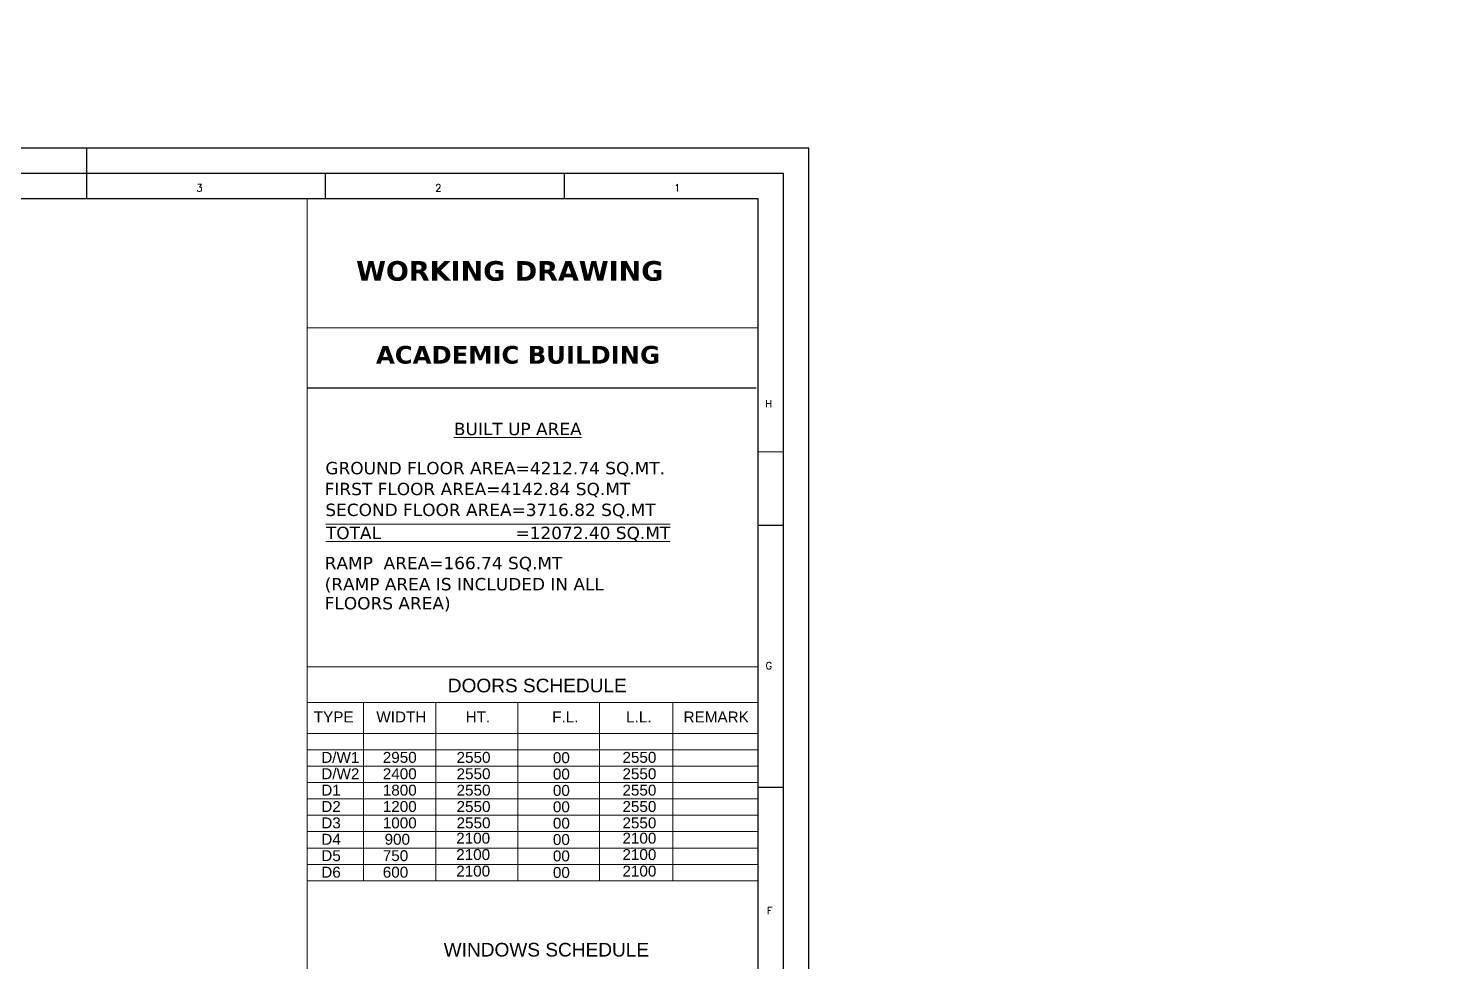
# Model space of a CAD drawing. Header units: millimetres. Extents: x -3092155 to 4513934, y -12317808 to 1850003.
# Drawn here: x -361111 to -281938, y -5689281 to -5637123 of the extents above; entities that cross this region are included whole.
import ezdxf
from ezdxf.enums import TextEntityAlignment as Align

# ---------------------------------------------------------------- set-up
doc = ezdxf.new("R2010")
doc.units = ezdxf.units.MM
doc.header["$LTSCALE"] = 2
doc.header["$MEASUREMENT"] = 0
doc.header["$PDMODE"] = 34
doc.header["$PDSIZE"] = 500
doc.linetypes.add('HIDDEN', pattern=[0.375, 0.25, -0.125])
doc.layers.add('D DIM', color=250, linetype='Continuous', lineweight=9)
doc.layers.add('PROJ', color=251, linetype='HIDDEN', lineweight=5)
doc.layers.add('formate', color=7, linetype='Continuous')
doc.styles.add('5555', font='romans.shx', dxfattribs={"height": 125})
doc.styles.add('INNER DIM', font='ARIALNB.TTF', dxfattribs={"height": 250})
doc.styles.add('SIMPLEX', font='arial.ttf')
doc.styles.add('style2', font='verdana.ttf')
doc.dimstyles.new('INNER DIM', dxfattribs={"dimscale": 0, "dimtxt": 250, "dimasz": 100, "dimexe": 50, "dimexo": 50, "dimgap": 50, "dimtad": 0, "dimdec": 0, "dimzin": 0, "dimdsep": 46, "dimtxsty": 'INNER DIM', "dimblk": 'ARCHTICK', "dimcen": 100, "dimdle": 50, "dimclrd": 256, "dimclre": 256, "dimclrt": 256, "dimadec": 0, "dimazin": 0, "dimtfac": 1, "dimtdec": 0, "dimtix": 1, "dimtmove": 2, "dimatfit": 3, "dimfxl": 50, "dimfxlon": 1, "dimtolj": 1, "dimtzin": 0, "dimlwd": -1, "dimlwe": -1, "dimarcsym": 1})

# ---------------------------------------------------------------- blocks, each defined once
blk = doc.blocks.new('_ArchTick')
at = {"color": 0, "linetype": 'ByBlock', "const_width": 0.15}
blk.add_lwpolyline([(-0.5, -0.5), (0.5, 0.5)], dxfattribs=at)
blk = doc.blocks.new('*D730')
at = {"layer": 'D DIM', "ltscale": 100, "transparency": 16777216}
for p, q in [((1048.764436672907, 410.6453613601623), (-438739.0668657003, 410.6453613601623)), ((-438689.0668657003, 360.6453613601625), (-438689.0668657003, 460.6453613601625)), ((998.7644366729072, 360.6453613601623), (998.7644366729072, 460.6453613601623))]:
    blk.add_line(p, q, dxfattribs=at)
at = {"layer": 'Defpoints', "color": 0, "lineweight": 50, "ltscale": 100, "transparency": 16777216}
for p in [(-438689.0668657003, 410.6453613601623), (998.7644366729072, -0.0061451550573111), (-438689.0668657006, -5723126.232655427)]:
    blk.add_point(p, dxfattribs=at)
at = {"layer": 'D DIM', "ltscale": 100, "transparency": 16777216, "xscale": 100, "yscale": 100, "zscale": 100, "rotation": 180}
blk.add_blockref('_ArchTick', (-438689.0668657003, 410.6453613601623), dxfattribs=at)
at = {"layer": 'D DIM', "ltscale": 100, "transparency": 16777216, "xscale": 100, "yscale": 100, "zscale": 100}
blk.add_blockref('_ArchTick', (998.7644366729072, 410.6453613601623), dxfattribs=at)
at = {"layer": 'D DIM', "ltscale": 100, "transparency": 16777216, "insert": (1326.455259555951, 835.181085795164), "char_height": 250, "attachment_point": 5, "style": 'INNER DIM'}
blk.add_mtext('\\A1;439688', dxfattribs=at)
blk = doc.blocks.new('sdfs')
at = {"layer": 'formate', "color": 0}
for p, q in [((-2732081.933823399, -7666596.277577904), (-2862741.565551846, -7666596.277577904)), ((-2763444.584865906, -7666596.277577904), (-2763444.584865906, -7667694.527792613)), ((-2732081.933823399, -7758880.890261786), (-2732081.933823399, -7666596.277577904)), ((-2733180.184038838, -7667694.527792613), (-2861643.315336407, -7667694.527792613)), ((-2763444.584865906, -7667694.527792613), (-2763444.584865906, -7668792.778007322)), ((-2753074.156307199, -7667694.527792613), (-2753074.156307199, -7668792.778007322)), ((-2742703.72774849, -7667694.527792613), (-2742703.72774849, -7668792.778007322)), ((-2733180.184038838, -7757782.640047077), (-2733180.184038838, -7667694.527792613)), ((-2734278.434254276, -7668792.778007322), (-2856152.064259214, -7668792.778007322)), ((-2734278.434254276, -7756684.389832368), (-2734278.434254276, -7668792.778007322)), ((-2734278.434254276, -7682961.392449544), (-2733180.184038838, -7682961.392449544)), ((-2734278.434254276, -7694340.319198819), (-2733180.184038838, -7694340.319198819))]:
    blk.add_line(p, q, dxfattribs=at)
at = {"layer": 'formate', "color": 0, "lineweight": 18}
blk.add_line((-2753863.747666691, -7668792.77800733), (-2734278.434254277, -7668792.77800733), dxfattribs=at)
at = {"layer": 'formate', "color": 0, "style": '5555'}
for s, height, p in [('3', 310.7244509905577, (-2758537.416506562, -7668475.859760007)), ('2', 310.7244509905577, (-2748166.987947854, -7668475.859760007)), ('1', 310.7244509905577, (-2737796.559389146, -7668475.859760007)), ('H', 310.7244509905577, (-2733818.050501554, -7677844.799825023)), ('G', 310.7244509905577, (-2733810.592210693, -7689218.167184754)), ('F', 310.724450991489, (-2733780.999405817, -7699849.803609791))]:
    blk.add_text(s, height=height, dxfattribs=at).set_placement(p, align=Align.CENTER)
blk = doc.blocks.new('y6hyyh')
at = {"layer": 'formate', "lineweight": 18}
for p, q in [((102540.026730207, -5551985.377408504), (102540.026717541, -5665130.171452999)), ((102540.0267175448, -5559188.343698502), (127752.6289869857, -5559188.343698502))]:
    blk.add_line(p, q, dxfattribs=at)
at = {"layer": 'formate', "lineweight": 25}
blk.add_line((102540.0267175448, -5562554.349887609), (127640.0026534956, -5562554.349887609), dxfattribs=at)
at = {"layer": 'formate', "lineweight": 13}
blk.add_line((127752.6289869819, -5566128.476664066), (129166.4305065211, -5566128.476664066), dxfattribs=at)
at = {"layer": 'PROJ', "ltscale": 100}
blk.add_line((130580.232073487, -5667957.770443916), (130580.232073487, -5549157.770443916), dxfattribs=at)
at = {"layer": 'formate', "xscale": 1.287321868643671, "yscale": 1.287321868131411, "zscale": 1.287321868654578}
blk.add_blockref('sdfs', (3647649.052410639, 4320219.271816969), dxfattribs=at)
at = {"ltscale": 100, "attachment_point": 1, "style": 'SIMPLEX'}
for s, insert, char_height, width in [('{\\fVerdana|b1|i0|c0|p34;WORKING DRAWING}', (105280.2941993673, -5555467.639806986), 1100.07027053705, 17931.29562425279), ('\\pt1.147e+004;{\\fVerdana|b1|i0|c0|p34;ACADEMIC BUILDING\\L }', (106391.92667281, -5560208.629124403), 990.0632434833445, 28865.36440734231)]:
    blk.add_mtext(s, dxfattribs=dict(at, insert=insert, char_height=char_height, width=width))

msp = doc.modelspace()

# ---------------------------------------------------------------- linework, layer by layer
at = {"layer": 'formate', "lineweight": 18}
for p, q in [((-345526.1888819574, -5672813.474054496), (-324476.1623110595, -5672813.474054496)), ((-345526.1888819574, -5672813.474054496), (-320313.586575989, -5672813.474054496)), ((-345526.1888819574, -5674793.327531145), (-320313.5865759889, -5674793.327531145)), ((-342376.0197422322, -5684759.814311857), (-342376.0197422322, -5674793.327531145)), ((-338326.9278247139, -5684759.814311857), (-338326.9278247039, -5674793.327531145)), ((-333750.6847774354, -5684759.814311861), (-333750.6847774354, -5674793.327531145)), ((-329174.4417301653, -5684759.814311861), (-329174.4417301653, -5674793.327531145)), ((-325081.2002836262, -5684759.814311857), (-325081.2002836262, -5674793.327531145)), ((-345526.1888819574, -5676522.576826766), (-320313.5865759889, -5676522.576826765)), ((-345526.1888819574, -5677437.825436222), (-320313.5865759889, -5677437.825436222)), ((-345526.1888819574, -5678353.07404569), (-320313.5865759889, -5678353.07404568)), ((-345526.1888819574, -5679268.322655142), (-320313.5865759889, -5679268.322655142)), ((-345526.1888819574, -5679268.322655133), (-320313.5865759889, -5679268.322655142)), ((-345526.1888819574, -5679268.322655133), (-320313.5865759889, -5679268.322655133)), ((-345526.1888819574, -5680183.571264601), (-320313.5865759889, -5680183.571264601)), ((-345526.1888819574, -5681098.819874058), (-320313.5865759889, -5681098.819874058)), ((-345526.1888819574, -5682014.06848352), (-320313.5865759889, -5682014.06848352)), ((-345526.1888819574, -5682929.317092962), (-320313.5865759889, -5682929.317092962)), ((-345526.1888819574, -5683844.565702416), (-320313.5865759889, -5683844.565702416)), ((-345526.1888819574, -5684759.814311861), (-320313.5865759889, -5684759.814311861))]:
    msp.add_line(p, q, dxfattribs=at)

# ---------------------------------------------------------------- block references
at = {"layer": 'PROJ'}
msp.add_blockref('y6hyyh', (-448066.2156103206, -94662.57624188997), dxfattribs=at)

# ---------------------------------------------------------------- texts
at = {"lineweight": 18}
for s, height, style, p in [('%%UBUILT UP AREA', 689.8884818796842, 'style2', (-337321.6775142217, -5659856.052218824)), ('GROUND FLOOR AREA=4212.74 SQ.MT.', 689.8884818796842, 'style2', (-344504.5795522209, -5662044.860976659)), ('FIRST FLOOR AREA=4142.84 SQ.MT', 689.8884818796842, 'style2', (-344544.8886844735, -5663210.428107338)), ('SECOND FLOOR AREA=3716.82 SQ.MT', 689.8884818796842, 'style2', (-344507.3594923768, -5664375.995238018)), ('%%U%%OTOTAL                         =12072.40 SQ.MT', 689.8884818796842, 'style2', (-344475.8535039492, -5665663.78707086)), ('RAMP  AREA=166.74 SQ.MT', 689.8884818796842, 'style2', (-344544.8886844735, -5667348.160526391)), ('(RAMP AREA IS INCLUDED IN ALL', 689.8884818796842, 'style2', (-344546.2786545511, -5668529.017327923)), ('FLOORS AREA)', 689.8884818796842, 'style2', (-344544.8886844735, -5669594.49068559)), ('DOORS SCHEDULE', 762.7071745450256, 'SIMPLEX', (-337662.7539763392, -5674229.834068708)), ('TYPE', 610.1657396360213, 'SIMPLEX', (-345152.7559523481, -5675910.650206064)), ('WIDTH', 610.1657396360213, 'SIMPLEX', (-341656.6552152114, -5675910.650206064)), ('HT.', 610.1657396360213, 'SIMPLEX', (-336665.6180832912, -5675910.650206064)), ('F.L.', 610.1657396360213, 'SIMPLEX', (-331824.9005447164, -5675910.650206064)), ('L.L.', 610.1657396360213, 'SIMPLEX', (-327694.078487362, -5675910.650206064)), ('REMARK', 610.1657396360213, 'SIMPLEX', (-324482.830922831, -5675910.650206064)), ('D/W1', 610.1657396360213, 'SIMPLEX', (-344734.742442192, -5678169.851534483)), ('2950', 610.1657396360213, 'SIMPLEX', (-341297.5618758613, -5678169.851534487)), ('2550', 610.1657396360213, 'SIMPLEX', (-337171.3266183584, -5678169.851534487)), ('00', 610.1657396360213, 'SIMPLEX', (-331788.538656187, -5678184.958949492)), ('2550', 610.1657396360213, 'SIMPLEX', (-327900.3208874125, -5678169.851534487)), ('D/W2', 610.1657396360213, 'SIMPLEX', (-344734.742442192, -5679085.100143942)), ('2400', 610.1657396360213, 'SIMPLEX', (-341297.5618758613, -5679085.100143942)), ('2550', 610.1657396360213, 'SIMPLEX', (-337171.3266183584, -5679085.100143945)), ('00', 610.1657396360213, 'SIMPLEX', (-331788.538656187, -5679100.207558958)), ('2550', 610.1657396360213, 'SIMPLEX', (-327900.3208874125, -5679085.100143945)), ('D1', 610.1657396360213, 'SIMPLEX', (-344734.742442192, -5680000.348753396)), ('1800', 610.1657396360213, 'SIMPLEX', (-341297.5618758613, -5680000.348753403)), ('2550', 610.1657396360213, 'SIMPLEX', (-337171.3266183584, -5680000.348753403)), ('00', 610.1657396360213, 'SIMPLEX', (-331788.538656187, -5680015.456168416)), ('2550', 610.1657396360213, 'SIMPLEX', (-327900.3208874125, -5680000.348753412)), ('D2', 610.1657396360213, 'SIMPLEX', (-344734.742442192, -5680915.59736287)), ('1200', 610.1657396360213, 'SIMPLEX', (-341297.5618758613, -5680915.59736287)), ('2550', 610.1657396360213, 'SIMPLEX', (-337171.3266183584, -5680915.59736287)), ('00', 610.1657396360213, 'SIMPLEX', (-331788.538656187, -5680930.704777882)), ('2550', 610.1657396360213, 'SIMPLEX', (-327900.3208874125, -5680915.59736287)), ('D3', 610.1657396360213, 'SIMPLEX', (-344734.742442192, -5681830.845972315)), ('1000', 610.1657396360213, 'SIMPLEX', (-341297.5618758613, -5681830.845972315)), ('2550', 610.1657396360213, 'SIMPLEX', (-337171.3266183584, -5681830.845972315)), ('00', 610.1657396360213, 'SIMPLEX', (-331788.538656187, -5681845.953387327)), ('2550', 610.1657396360213, 'SIMPLEX', (-327900.3208874125, -5681830.845972315)), ('D4', 610.1657396360213, 'SIMPLEX', (-344734.742442192, -5682746.094581763)), ('900', 610.1657396360213, 'SIMPLEX', (-341197.7489814298, -5682746.094581776)), ('2100', 610.1657396360213, 'SIMPLEX', (-337192.4204405802, -5682685.380502756)), ('00', 610.1657396360213, 'SIMPLEX', (-331788.538656187, -5682761.201996789)), ('2100', 610.1657396360213, 'SIMPLEX', (-327900.3208874125, -5682685.380502756)), ('D5', 610.1657396360213, 'SIMPLEX', (-344734.742442192, -5683661.343191222)), ('750', 610.1657396360213, 'SIMPLEX', (-341297.5618758613, -5683661.343191239)), ('2100', 610.1657396360213, 'SIMPLEX', (-337192.4204405802, -5683600.629112215)), ('00', 610.1657396360213, 'SIMPLEX', (-331788.538656187, -5683676.450606246)), ('2100', 610.1657396360213, 'SIMPLEX', (-327900.3208874125, -5683600.629112215)), ('D6', 610.1657396360213, 'SIMPLEX', (-344734.742442192, -5684585.413160595)), ('600', 610.1657396360213, 'SIMPLEX', (-341297.5618758613, -5684585.413160595)), ('2100', 610.1657396360213, 'SIMPLEX', (-337192.4204405802, -5684524.699081574)), ('00', 610.1657396360213, 'SIMPLEX', (-331788.538656187, -5684600.520575604)), ('2100', 610.1657396360213, 'SIMPLEX', (-327900.3208874125, -5684524.699081574)), ('WINDOWS SCHEDULE', 762.707174544594, 'SIMPLEX', (-337893.021912934, -5688993.829084628))]:
    msp.add_text(s, height=height, dxfattribs=dict(at, style=style)).set_placement(p)

# ---------------------------------------------------------------- dimensions: what is measured, and where the dimension line sits
at = {"layer": 'D DIM', "ltscale": 100}
dim = msp.add_linear_dim(base=(-438689.0668657003, 410.6453613601623), p1=(998.7644366729072, -0.0061451550573111), p2=(-438689.0668657006, -5723126.232655427), dimstyle='INNER DIM', override={"dimscale": 1}, dxfattribs=at)
dim.commit()
dim.dimension.update_dxf_attribs({"geometry": '*D730', "text_midpoint": (1326.455259555951, 835.181085795164), "dimtype": 160})

doc.saveas('drawing.dxf')
